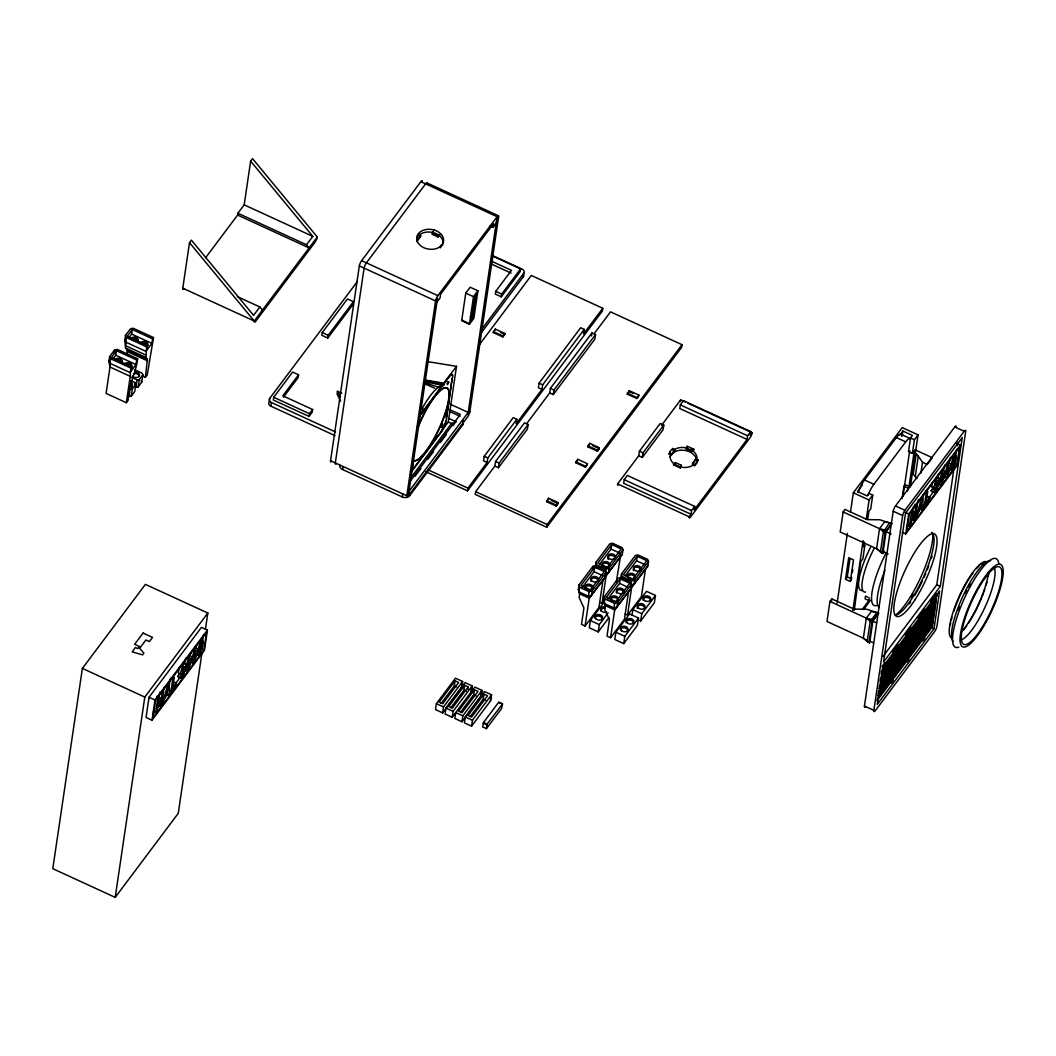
<?xml version="1.0" encoding="UTF-8"?>
<svg xmlns="http://www.w3.org/2000/svg" width="1056" height="1056" viewBox="0 0 1056 1056"><rect width="100%" height="100%" fill="white"/><g stroke="black" fill="none" stroke-linecap="round" stroke-linejoin="round"><path stroke-width="1.5" d="M179.19 674.23C181.54 674.56 181.144 664.686 185.236 663.208C187.374 665.438 182.252 681.965 180.154 677.437L181.579 675.325L179.19 674.23L177.764 676.342L178.649 677.635M181.579 675.325C182.266 677.516 183.955 671.299 183.876 670.454L182.78 672.764A3.564 0.898 -65.3 0 1 181.619 674.124L181.302 674.243A5.927 1.492 -65.3 0 1 180.761 673.464L180.761 672.804M932.567 488.572C934.877 488.915 934.494 479.173 938.52 477.721C940.632 479.926 935.59 496.201 933.517 491.74L934.916 489.654L932.567 488.572L931.168 490.657L932.026 491.938M934.916 489.654C935.59 491.819 937.266 485.694 937.187 484.862L936.104 487.133A3.511 0.884 -65.3 0 1 934.956 488.479L934.652 488.598A5.848 1.465 -65.3 0 1 934.111 487.832L934.111 487.172M449.737 394.852L449.79 392.291M447.335 384.74L448.879 381.744M132.29 388.938L130.099 389.294L129.03 396.568L131.221 396.211L132.29 388.938L135.802 384.226L135.115 382.562L130.746 380.582M134.693 385.466L135.115 382.562M135.802 384.226L134.732 391.499L131.221 396.211M142.824 374.88L139.273 379.579L137.095 379.922L136.026 387.209L138.217 386.866L141.755 382.166L142.824 374.88L142.164 373.217L134.944 369.864M138.217 386.866L139.273 379.579M837.104 603.121L847.374 533.346M850.476 512.252L853.34 492.782L902.233 427.601L918.06 434.861L910.391 486.776M852.865 610.355L863.135 540.58M866.237 519.486L869.101 500.016L872.758 495.132L868.943 493.376L867.042 495.898L857.512 491.515L862.435 484.942M854.291 610.276L860.746 561.66L862.884 558.809L864.89 545.2L863.636 546.876L864.349 542.018M867.676 519.394L868.864 511.302L870.751 508.781L872.758 495.132M902.154 435.93L902.88 431.046L912.41 435.428L910.51 437.95L908.503 451.598L912.384 453.394L914.272 450.872L909.018 486.433L907.315 491.132M126.337 402.719L130.231 376.332L109.982 367.026L108.94 361.152L109.613 356.598L114.655 349.879L117.388 349.43L137.636 358.736C135.973 372.966 128.119 385.559 128.225 400.198L126.337 402.719L106.088 393.413L109.982 367.026L110.458 358.684L109.613 356.598M114.206 352.915L114.655 349.879M113.243 358.618L115.764 355.252L116.437 350.698L136.712 360.004L136.026 364.558L130.984 371.276L131.657 366.722L111.395 357.416L116.437 350.698M145.372 377.335L147.404 359.251L127.156 349.945L125.532 348.084L124.819 339.979L125.492 335.425L130.535 328.706L133.267 328.258L153.529 337.564L147.259 374.814L145.372 377.335L142.481 376.015M125.492 335.425L126.337 337.498L125.862 345.853L146.111 355.159L145.781 357.39L147.404 359.251M127.103 354.631L127.156 349.945M129.136 337.445L131.657 334.079L132.33 329.525L152.579 338.831L151.906 343.385L146.876 350.104L147.55 345.563L127.288 336.244L132.33 329.525M205.418 629.323L207.821 613.034L145.411 584.364L82.381 668.408L52.8 868.692L115.21 897.376L178.253 813.331L201.815 653.756M130.231 376.332L130.706 367.99L131.657 366.722M146.111 355.159L146.586 346.804L147.55 345.563M205.55 257.822L237.613 215.068L237.89 213.246L244.187 204.851L250.642 161.146L252.529 158.624L317.288 236.993A4.066 1.016 -65.3 0 1 314.992 242.246L255.737 321.235A4.066 1.016 -65.3 0 1 254.258 321.024L182.78 288.182L189.499 242.656L191.387 240.134L253.559 315.361L259.855 306.966L237.481 296.683M115.21 897.376L144.791 697.079L207.821 613.034M149.028 697.277L146.045 717.486L151.998 720.218L204.442 650.298L207.425 630.102L201.472 627.356L149.028 697.277L154.981 700.022L207.425 630.102M151.998 720.218L155.06 699.679M153.344 711.335L155.72 712.43L157.661 699.31L159.166 697.316L156.776 696.221M158.215 702.544L157.793 705.408L160.169 706.504L161.674 704.497L163.614 691.376L162.109 693.383L161.344 698.544L158.4 702.478L159.166 697.316M159.35 694.874L158.968 697.448L161.344 698.544M160.169 706.504L161.027 700.762L158.07 704.695L157.225 710.437L155.72 712.43M168.643 689.634L170.082 679.879M176.352 683.166L172.603 688.156L174.2 677.345L172.709 679.351L170.782 692.366L176.022 685.37L176.352 683.166L173.963 682.07M202.237 644.081L203.663 634.432M203.914 649.994L206.527 632.32L155.668 700.115L153.054 717.79L203.914 649.994L201.524 648.899M357.364 281.53L269.729 398.35L269.201 401.993A4.066 2.983 8.4 0 0 270.877 406.164L335.082 435.653M270.877 406.164L271.418 402.521A4.066 2.983 8.4 0 1 269.729 398.35M273.715 397.267L273.306 400L309.052 416.42L312.193 412.21L312.602 409.49L282.823 395.802L298.571 374.788L292.618 372.055L273.715 397.267L309.448 413.688L309.052 416.42M298.571 374.788L298.175 377.52L283.404 397.214M322.252 332.561L321.842 335.293L327.796 338.026L353.008 304.418L353.417 301.686L347.464 298.954L322.252 332.561L328.205 335.293L327.796 338.026M341.761 393.241L337.471 391.274L337.075 394.007L340.586 401.174M330.977 461.921A4.066 1.016 -65.3 0 1 330.554 460.733L359.33 265.914A4.066 1.016 -65.3 0 1 361.627 260.66L420.869 181.672A4.066 1.016 -65.3 0 1 422.374 181.025M463.069 422.69A5.412 3.973 8.4 0 1 462.528 425.198L409.583 495.779A5.412 3.973 8.4 0 1 402.296 496.954L342.725 469.577L343.174 466.554M417.08 241.784L417.569 238.537M420.869 235.316L417.793 240.134L420.724 236.227L418.928 233.851M432.326 234.353L433.039 231.581L432.326 234.353L437.87 236.914L439.811 234.683L437.87 236.914M402.296 496.954L402.745 493.918M442.886 245.137L441.58 244.834L440.339 247.87M409.583 495.779L410.032 492.743M428.155 361.706L456.509 366.326L443.903 383.13L443.612 385.084L424.895 380.701M446.266 418.334L446.741 415.166M447.203 411.985L450.014 392.977M450.476 389.809L452.113 378.708M411.418 471.834L441.038 432.34A9.478 2.376 -65.3 0 0 446.384 420.077L452.351 377.124M465.749 293.093L461.683 320.681L469.418 324.245L473.84 318.358L477.906 290.77L470.171 287.219L465.749 293.093L473.497 296.657L469.418 324.245M411.048 471.662L448.272 422.044L456.509 366.326M472.916 317.764L476.309 294.73L474.421 297.251L471.016 320.285L472.916 317.764L470.29 316.562M462.528 425.198L463.201 420.644M490.037 225.892L493.02 227.278L493.561 223.634L440.616 294.215L440.075 297.858L436.92 302.056M330.554 460.733L406.798 495.766A4.066 1.016 -65.3 0 0 408.289 495.977L467.544 416.988A4.066 1.016 -65.3 0 0 469.828 411.734L498.604 216.902A4.066 1.016 -65.3 0 0 497.112 216.691L420.869 181.672M492.109 261.466L511.474 270.349L495.713 291.364L495.317 294.096L501.27 296.828L520.172 271.616L520.582 268.884L492.294 255.895M425.806 471.689L467.491 490.842L467.9 488.123L487.12 462.488L487.793 457.934L516.793 419.285L513.216 417.635L484.216 456.298L483.556 460.838L487.12 462.488M436.366 703.652L435.494 709.579L442.636 712.866L461.736 687.403L462.607 681.476L455.466 678.203L436.366 703.652L443.52 706.939L442.636 712.866M493.284 332.548L495.304 329.116L504.834 333.498L504.702 334.409L502.814 336.93L493.284 332.548L495.304 329.116M501.27 296.828L501.666 294.096L520.582 268.884M494.868 466.039L498.445 467.689L527.432 429.026L528.106 424.486L524.528 422.836L495.541 461.498L494.868 466.039L475.636 491.674L475.24 494.406L546.718 527.248L681.608 347.424L682.004 344.692L610.526 311.85L594.185 333.63M471.319 691.799L472.19 685.885L465.049 682.598L445.949 708.061L445.078 713.975L452.219 717.262L474.817 687.086L481.958 690.373L481.087 696.287L461.987 721.75L454.846 718.463L455.717 712.549L462.858 715.836L461.987 721.75M502.814 336.93L504.834 333.498M454.212 686.77L455.083 680.843L458.66 682.493L442.702 703.745L439.138 702.108L455.083 680.843M452.219 717.262L453.09 711.348L472.19 685.885M461.366 687.905L462.238 681.991M480.876 333.34L523.208 276.91L523.75 273.266A4.066 2.983 8.4 0 0 522.073 269.095L492.202 255.38M463.782 691.165L464.666 685.252L468.23 686.888L467.861 689.396M498.445 467.689L499.118 463.135L528.106 424.486M465.3 716.945L464.416 722.872L471.57 726.158L490.67 700.696L491.542 694.769L484.4 691.495L465.3 716.945L472.441 720.232L471.57 726.158M470.936 692.3L471.821 686.387M473.55 695.653L474.434 689.74L477.998 691.376L462.053 712.642L458.489 710.992L474.434 689.74M516.793 419.285L516.12 423.839L541.966 389.374L542.639 384.833L584.232 329.366L580.668 327.73L539.062 383.183L538.388 387.737L541.966 389.374M480.704 696.788L481.589 690.875M470.144 716.654L483.265 699.151L484.004 694.135L487.582 695.785L471.636 717.037L468.059 715.4L484.004 694.135M486.46 728.627L482.645 726.95L483.556 722.436L498.683 702.266L502.511 703.943L501.587 708.47L486.46 728.627L487.133 724.086L502.511 703.943M490.288 701.197L491.159 695.284M549.701 392.938L550.374 388.384L591.98 332.93L595.558 334.567L594.884 339.121L553.278 394.574L549.701 392.938L526.733 423.562M553.278 394.574L553.951 390.034L595.558 334.567M546.625 501.692L548.645 498.26L558.175 502.63L558.043 503.54L556.156 506.062L546.625 501.692L548.645 498.26M546.718 527.248L547.114 524.515L682.004 344.692M556.156 506.062L558.175 502.63M584.232 329.366L583.559 333.92L602.791 308.286L531.313 275.444L479.134 345.022M591.532 335.953L591.98 332.93M575.824 462.766L577.843 459.334L587.374 463.716L587.242 464.627L585.354 467.148L575.824 462.766L577.843 459.334M602.791 308.286L602.382 311.018L467.491 490.842M587.796 446.794L589.816 443.362L599.346 447.744L599.214 448.655L597.326 451.176L587.796 446.794L589.816 443.362M585.354 467.148L587.374 463.716M597.326 451.176L599.346 447.744M578.411 589.354L579.084 584.813L592.944 566.32L595.676 565.884L605.207 570.253L606.052 572.339L605.378 576.893L589.195 598.198L585.09 625.997L581.513 624.347L583.928 607.966L579.124 597.458L579.665 593.815L578.411 589.354L579.665 593.815L589.195 598.198L605.378 576.893L604.547 574.807M579.084 584.813L578.939 591.862L588.469 596.244L591.518 595.373L592.192 590.832L606.052 572.339M592.192 590.832L589.142 591.69L588.469 596.244L589.195 598.198M592.495 569.356L592.944 566.32M582.041 587.717L594.066 571.692L594.739 567.138L604.27 571.52L590.396 590L580.866 585.631L594.739 567.138M595.373 566.755L596.033 562.201L609.906 543.721L612.638 543.272L622.169 547.655L623.014 549.74L622.34 554.294L606.144 575.599L602.039 603.385L599.663 602.29M596.112 567.732L596.033 562.201M604.085 602.224L590.37 620.506L589.301 627.792L598.224 631.897L608.995 617.536M627.304 394.126L629.323 390.694L638.854 395.076L638.722 395.987L636.834 398.508L627.304 394.126L629.323 390.694M603.055 579.718L598.95 607.504L585.09 625.997M605.642 572.114L606.091 569.078L609.14 568.22L623.014 549.74M598.224 631.897L599.306 624.611L608.124 612.863M599.927 563.878L611.015 549.094L611.688 544.54L621.218 548.909L607.358 567.402L597.828 563.02L611.688 544.54M603.9 601.075L604.573 596.521L618.446 578.028L621.179 577.592L630.709 581.975L631.554 584.047L630.881 588.601L614.684 609.919L610.579 637.705L607.002 636.068L609.431 619.687L604.613 609.18L605.154 605.537L603.9 601.075L605.154 605.537L614.684 609.919L630.881 588.601M609.14 568.22L608.467 572.774L605.418 573.632M604.573 596.521L604.428 603.57L613.958 607.952L617.008 607.094L617.681 602.54L631.554 584.047M747.094 439.441L679.774 408.527L680.315 404.884L683.47 400.673L750.776 431.6L747.622 435.811L747.094 439.441L694.135 510.035L694.676 506.392L627.37 475.464L624.215 479.675L623.687 483.305L690.994 514.232L689.093 516.754L617.615 483.912L638.735 455.77L639.408 451.216L660.211 423.482L663.788 425.119L663.115 429.673L642.312 457.406L638.735 455.77M636.834 398.508L638.854 395.076M616.361 581.816L620.756 554.664M617.681 602.54L614.632 603.398L613.958 607.952L614.684 609.919M607.543 599.425L619.555 583.4L620.228 578.86L629.759 583.229L615.899 601.722L606.368 597.34L620.228 578.86M620.862 578.464L621.535 573.91L635.395 555.43L638.128 554.994L647.658 559.363L648.503 561.449L647.83 566.003L631.633 587.308L627.541 615.107L625.152 614.011M621.614 579.454L621.535 573.91M615.859 632.214L614.79 639.5L623.726 643.606L637.428 625.324L638.51 618.05L629.574 613.945L615.859 632.214L624.796 636.319L623.726 643.606M642.312 457.406L642.985 452.852L663.788 425.119M628.544 591.426L624.452 619.225L610.579 637.705M647.83 566.003L631.633 587.308L630.92 585.354L631.594 580.8L634.643 579.942L648.503 561.449M625.416 575.586L636.517 560.802L637.19 556.248L646.721 560.63L632.848 579.11L623.317 574.741L637.19 556.248M634.643 579.942L633.97 584.483L630.92 585.354M631.963 615.437L632.821 609.616L646.523 591.334L655.459 595.439L654.39 602.725L640.675 621.007L637.705 619.634M645.506 568.828L641.401 596.614L627.541 615.107M640.675 621.007L641.758 613.721L655.459 595.439M669.161 454.054L670.639 450.556L672.883 448.364L674.81 449.83L671.748 454.661L669.161 454.054L670.507 451.453M671.748 454.661L674.81 449.83M673.517 464.798L675.444 462.581L681.001 465.128L680.275 467.914L673.517 464.798L675.444 462.581M680.275 467.914L681.001 465.128M686.268 448.879L686.994 446.094L693.752 449.209L693.62 450.12L691.825 451.427L686.268 448.879L686.862 447.005M691.825 451.427L693.752 449.209M692.459 464.178L695.521 459.347L698.108 459.967L696.63 463.465L694.399 465.643L692.459 464.178L695.521 459.347M694.399 465.643L698.108 459.967M690.994 514.232L691.522 510.589L694.676 506.392M750.776 431.6L750.235 435.244L752.136 432.722L688.103 403.3M829.937 601.445L826.98 621.469L863.346 638.18L869.629 643.012L863.346 638.18L866.316 618.156L871.358 611.437L878.856 613.18L866.593 609.246L854.053 609.127L831.824 598.924L829.937 601.445L866.316 618.156L873.061 619.806L878.104 613.074M881.06 552.71L880.387 552.156L883.344 532.118L889.535 522.773L892.069 523.697L879.806 519.763L867.266 519.644L845.038 509.441L843.15 511.962L840.193 531.986L876.572 548.698L882.856 553.529L884.532 551.285M831.376 601.999L831.824 598.924M845.539 579.308L848.72 557.713L853.499 559.918L850.304 581.513L845.539 579.308L847.295 576.959L850.04 558.452M851.189 580.338L851.651 577.249M852.337 572.616L852.786 569.54M862.132 609.589L868.89 600.574L869.286 597.841M890.274 522.878L884.572 521.954L879.529 528.673L876.572 548.698L882.856 553.529M868.956 642.457L871.913 622.433L873.061 619.806M882.169 552.974L885.126 532.937L891.317 523.591M869.906 641.19L872.863 621.166L877.906 614.447M883.12 551.707L886.076 531.683L891.119 524.964M865.445 706.807A4.066 1.016 -65.3 0 1 864.442 706.028L893.204 511.21A4.066 1.016 -65.3 0 1 895.501 505.956L954.756 426.967A4.066 1.016 -65.3 0 1 956.234 427.178M902.114 498.432L903.91 486.341L905.164 484.664L909.018 486.433M903.012 496.122L909.718 450.701M873.88 710.371L902.656 515.552A4.066 1.016 -65.3 0 1 904.952 510.299L964.194 431.31A4.066 1.016 -65.3 0 1 965.686 431.521L936.91 626.34A4.066 1.016 -65.3 0 1 934.626 631.594L875.371 710.582A4.066 1.016 -65.3 0 1 873.88 710.371L864.442 706.028M912.384 453.394L914.404 439.732L918.06 434.861M882.882 666.574L877.298 704.352L934.032 628.716L939.616 590.938L882.737 667.036M913.308 473.774L916.265 453.737L915.486 453.38L912.529 473.405L917.017 478.579M902.26 532.29L905.771 533.9L908.701 513.995L960.392 445.091L956.881 443.48M915.328 476.111L918.284 456.086L916.265 453.737M907.091 525.149L909.44 526.231L911.354 513.308L912.833 511.328L912.08 516.424L914.984 512.543L915.737 507.461L917.215 505.481L914.866 504.398M913.202 507.646L912.635 511.474L914.984 512.543M911.473 519.314L913.823 520.384L914.668 514.734L911.75 518.615L910.919 524.264L909.44 526.231M920.898 473.035L922.495 462.251L918.284 456.086M917.215 505.481L915.314 518.404L913.823 520.384M922.403 502.168L923.591 494.155M921.928 505.375L924.277 506.444L926.178 493.627L927.656 491.66L925.307 490.578M927.656 491.66L926.086 502.3L929.768 497.389L927.419 496.307L925.571 498.762M929.768 497.389L929.452 499.567L924.277 506.444M883.001 656.502L936.791 584.786L954.241 466.673M956.683 449.368L954.584 463.624L956.934 464.693L906.814 531.511L909.388 514.087L959.508 447.282L956.934 464.693M957.343 445.645L957.818 442.411M876.968 700.682L931.735 627.66L936.619 594.607M960.392 445.091L957.462 464.996L905.771 533.9M940.289 586.384L962.267 437.54L905.533 513.163L883.555 662.02L940.289 586.384L936.791 584.786M184.338 663.432L185.051 660.396M190.12 655.71L190.832 652.674M195.914 648.001L196.627 644.965M937.636 477.946L938.758 473.695M943.338 470.329L944.909 464.97M949.04 462.726L950.624 457.367M441.052 426.373C441.421 430.874 444.391 419.892 441.263 426.373M448.232 404.976L444.721 416.671M165.119 697.514L162.479 703.441L167.31 686.453L168.907 684.328L169.95 693.475L168.313 695.653L165.924 694.558M918.707 511.526L916.093 517.374L920.858 500.623L922.429 498.538L923.459 507.553L921.848 509.705L919.499 508.622L921.188 502.616L921.479 506.075L919.486 508.741M163.165 691.535L164.485 686.902M915.908 508.675L918.509 499.554M932.62 482.156L931.762 486.75A5.848 1.465 -65.3 0 0 932.303 487.516L932.606 487.397A3.511 0.884 -65.3 0 0 932.963 487.106M179.639 666.653L178.372 672.368A5.927 1.492 -65.3 0 0 178.926 673.147M947.509 473.854L948.79 465.155L947.285 468.719L947.1 474.553L947.509 473.854L945.16 472.771M447.216 383.42L448.14 381.638M448.285 383.064C449.262 379.302 445.936 386.219 448.14 383.381M440.906 426.202L441.329 425.238M441.276 425.753L441.012 426.98L441.659 426.452M185.473 659.116L185.935 657.994M417.45 426.69L419.153 422.664M441.923 426.347L442.543 424.024M440.471 246.959L441.58 244.834M418.717 423.654L419.588 420.895L418.625 421.674M412.408 466.448L413.279 463.676L412.302 464.468M441.421 425.423L442.266 423.984M441.593 425.132L442.24 424.618L441.421 427.165M136.712 360.004L137.636 358.736M152.579 338.831L153.529 337.564M237.613 215.068L309.091 247.909L306.504 244.781L312.8 236.372L250.642 161.146M317.288 236.993L254.258 321.024L189.499 242.656M328.205 335.293L353.417 301.686M309.448 413.688L312.602 409.49M359.33 265.914L435.574 300.934L437.461 298.412L408.698 493.244L406.798 495.766L435.574 300.934A4.066 1.016 -65.3 0 1 437.87 295.68L497.112 216.691M498.604 216.902L496.716 219.424L467.94 414.256L469.828 411.734M493.02 227.278L496.175 223.067M152.632 714.094L154.585 711.48M156.539 708.88L159.469 704.959M164.366 698.438L168.102 693.541L168.313 695.653M175.124 684.103L180.008 677.582M182.952 673.675L185.882 669.755M194.687 658.02L197.617 654.113M473.497 296.657L477.906 290.77M481.417 329.71L523.75 273.266M419.417 415.774L424.261 409.306L421.106 408.791M420.248 414.81L448.879 376.636A9.478 2.376 -65.3 0 1 452.443 375.672M419.615 416.288L449.236 376.794A9.478 2.376 -65.3 0 1 452.707 377.296M410.546 478.117L451.493 423.522L455.968 421.687L448.813 418.4M410.296 481.114L460.297 414.44L449.869 409.662M415.008 476.269L420.869 468.481M427.693 459.373L433.541 451.585M440.365 442.477L446.213 434.676M453.037 425.581L455.968 421.687M408.962 491.423L468.217 412.434L450.265 404.184M441.21 703.362L454.344 685.859L456.72 686.941M443.52 706.939L462.607 681.476M464.666 685.252L448.708 706.504L452.285 708.154L468.23 686.888M661.452 425.476L680.658 399.881L685.12 401.94M450.793 707.758L463.927 690.254L466.303 691.35M460.561 712.246L473.695 694.742L476.071 695.838M462.858 715.836L481.958 690.373M472.441 720.232L491.542 694.769M606.144 575.599L622.34 554.294M602.039 603.385L604.811 599.689M624.796 636.319L638.51 618.05M858.092 492.413A14.216 3.577 -65.3 0 1 864.534 479.992L896.359 437.554A14.216 3.577 -65.3 0 1 901.705 436.115M899.91 434.993L902.88 431.046M867.86 495.594A14.216 3.577 -65.3 0 1 873.88 484.295L905.718 441.857A14.216 3.577 -65.3 0 1 910.734 438.992M906.431 527.815L908.398 525.188M910.364 522.575L913.308 518.641M917.242 513.401L923.142 505.547M929.029 497.68L932.963 492.439M935.906 488.506L938.863 484.585M942.797 479.345L944.75 476.718M948.684 471.478L950.651 468.864M863.676 609.365L870.474 600.296M882.024 666.508L884.968 662.6M892.782 652.186L898.643 644.371M905.48 635.25L911.341 627.436M918.179 618.314L925.016 609.206M930.877 601.392L936.738 593.578M882.473 668.857L937.187 595.914M881.219 671.972L935.933 599.042M880.955 673.794L935.669 600.851M881.668 674.309L936.382 601.379M881.39 676.13L936.104 603.2M880.15 679.259L934.864 606.316M879.886 681.08L935.563 606.844M880.585 681.595L935.299 608.652M880.321 683.417L935.035 610.474M879.067 686.545L934.758 612.295M878.803 688.367L934.494 614.117M879.516 688.882L934.23 615.938L931.841 614.843M878.262 692.01L933.953 617.76M877.998 693.818L932.712 620.888M877.734 695.64L933.412 621.403M878.434 696.168L933.148 623.225M877.193 699.283L932.884 625.046M891.251 683.1L893.231 680.46M907.051 662.033L909.031 659.406M922.852 640.966L924.832 638.339M877.061 612.361L870.131 621.601L867.174 641.639L867.847 642.193M425 380.054L443.903 383.13M843.15 511.962L879.529 528.673L886.274 530.31M424.604 381.546L443.612 385.625M417.925 239.224L416.618 238.92A13.543 9.94 8.4 0 1 432.762 232.492L433.884 232.808A13.543 9.94 8.4 0 1 438.029 234.709L438.926 235.33A13.543 9.94 8.4 0 1 443.216 243.434M669.306 453.143L671.88 453.75M426.65 380.833L443.612 385.084L428.472 380.899M687.245 448.114L686.572 447.929A13.543 9.94 8.4 0 0 672.936 450.608M426.901 380.846L442.226 384.991L427.033 380.582M679.43 466.686L680.566 466.99A13.543 9.94 8.4 0 0 694.201 464.31M427.244 380.596L442.794 384.965M424.156 382.51L439.256 387.499M432.458 233.442L438.002 236.003M686.413 447.968L691.957 450.516M680.407 467.003L673.649 463.888M424.142 383.513L434.676 388.186M426.98 182.926L498.458 215.767M954.756 426.967L964.194 431.31M910.51 437.95L914.404 439.732M900.623 434.122L909.982 438.412M896.359 437.554L905.718 441.857M914.852 449.698L932.303 457.723L927.26 464.442L922.495 462.251M491.713 264.185L511.064 273.082M933.61 488.202L935.959 489.284M931.168 490.657L933.517 491.74M495.713 291.364L501.666 294.096M903.91 486.341L907.764 488.123M864.534 479.992L873.88 484.295M913.387 506.378L915.737 507.461M680.315 404.884L747.622 435.811M244.187 204.851L312.8 236.372M361.627 260.66L437.87 295.68M895.501 505.956L904.952 510.299M905.203 512.384L908.701 513.995M853.34 492.782L869.101 500.016M893.204 511.21L902.656 515.552M500.623 332.534L504.702 334.409M629.191 391.604L633.283 393.479M237.89 213.246L306.504 244.781M493.416 331.637L502.946 336.019M627.436 393.215L636.966 397.597M461.762 320.14L469.498 323.69M885.654 531.485L891.092 533.993M885.126 532.937L879.529 528.673M539.062 383.183L542.639 384.833M550.374 388.384L553.951 390.034M882.697 551.509L888.136 554.017M639.408 451.216L642.985 452.852M592.416 445.526L599.214 448.655M933.451 603.926L935.84 605.022M587.928 445.883L597.458 450.265M847.295 576.959L851.479 578.873M624.215 479.675L691.522 510.589M575.956 461.855L585.486 466.237M868.019 597.26L865.484 596.086L865.075 598.818L868.89 600.574M931.735 627.66L934.032 628.716M449.605 411.484L460.02 416.262M448.272 422.044L451.493 423.522M872.441 620.968L876.52 622.842M871.913 622.433L866.316 618.156M484.216 456.298L487.793 457.934M495.541 461.498L499.118 463.135M869.484 641.005L873.563 642.88M551.232 500.412L558.043 503.54M546.757 500.782L556.288 505.151M611.015 549.094L619.186 552.842M636.517 560.802L644.688 564.551M427.693 469.643L467.9 488.123M475.636 491.674L547.114 524.515M131.657 334.079L151.906 343.385M271.418 402.521L335.623 432.01M126.337 337.498L146.586 346.804M145.913 351.371L125.664 342.065L124.819 339.979M125.532 348.084L145.781 357.39M596.561 564.709L606.091 569.078M622.063 576.418L631.594 580.8M127.538 351.648L147.787 360.954M594.066 571.692L602.237 575.441M619.555 583.4L627.726 587.162M115.764 355.252L136.026 364.558M110.458 358.684L130.706 367.99M130.033 372.544L109.784 363.238L108.94 361.152M632.821 609.616L641.758 613.721M579.612 587.308L589.142 591.69M605.101 599.016L614.632 603.398M590.37 620.506L599.306 624.611M498.683 702.266L502.26 703.916M483.265 699.151L485.654 700.234M483.556 722.436L487.133 724.086M483.173 723.32L486.75 724.957M445.949 708.061L453.09 711.348M180.246 673.847L182.622 674.942M177.764 676.342L180.154 677.437M170.32 678.256L172.709 679.351M159.733 692.287L162.109 693.383M82.381 668.408L144.791 697.079M131.3 377.243L137.095 379.922M691.522 448.866L693.62 450.12M692.208 450.384L692.736 450.754A13.543 9.94 8.4 0 1 696.92 459.73M692.591 463.267L694.531 464.732M672.738 449.275L674.678 450.74M259.855 306.966L262.456 310.094M140.686 342.751A3.788 2.785 8.4 0 1 147.22 343.015L147.708 343.939A3.788 2.785 8.4 0 1 147.365 345.814M147.22 343.015L147.708 343.939M337.471 391.274L340.296 397.016M183.15 662.257L183.388 663.564M141.095 380.503L141.755 382.166M194.766 646.734L194.964 648.12M921.637 507.619L921.848 509.705M417.78 428.155A39.956 10.032 -65.3 0 1 445.54 387.776A39.956 10.032 -65.3 0 1 440.51 426.136A39.956 10.032 -65.3 0 1 413.53 460.561M441.421 389.334A39.956 10.032 -65.3 0 1 442.306 420.829A39.956 10.032 -65.3 0 1 413.173 460.403M418.268 425.872A39.956 10.032 -65.3 0 1 420.565 420.565M421.054 419.509A39.956 10.032 -65.3 0 1 425.7 410.282M427.337 407.392A39.956 10.032 -65.3 0 1 440.048 390.43M422.136 408.646A39.956 10.032 -65.3 0 1 442.345 385.994M445.87 420.803A9.478 2.376 -65.3 0 1 440.682 432.168M336.336 463.69A4.066 1.016 -65.3 0 1 335.32 462.924L364.096 268.092A4.066 1.016 -65.3 0 1 366.392 262.852L425.634 183.85A4.066 1.016 -65.3 0 1 427.139 183.216M342.725 469.577A5.24 3.841 8.4 0 1 339.887 465.181M427.165 183.44A4.066 1.016 -65.3 0 1 427.165 183.731M523.314 274.256A4.066 2.983 8.4 0 1 523.208 276.91M696.709 460.574A13.543 9.94 8.4 0 1 696.392 461.393M674.401 464.165A13.543 9.94 8.4 0 1 670.745 453.526M670.032 457.076A13.543 9.94 8.4 0 1 686.176 450.661L687.298 450.965A13.543 9.94 8.4 0 1 691.442 452.866L692.34 453.486A13.543 9.94 8.4 0 1 696.538 459.848M618.222 485.021A4.066 1.016 -65.3 0 1 617.615 483.912M680.658 399.881A4.066 1.016 -65.3 0 1 680.196 401.584M689.093 516.754A4.066 1.016 -65.3 0 0 690.584 516.965L749.839 437.976A4.066 1.016 -65.3 0 0 752.136 432.722M912.925 594.238A52.153 13.094 -65.3 0 1 911.486 596.666M931.537 532.567A45.368 11.405 -65.3 0 1 924.211 575.401A45.368 11.405 -65.3 0 1 895.448 615.199M932.039 556.169A48.088 12.078 -65.3 0 1 931.313 558.545M928.778 565.937A48.088 12.078 -65.3 0 1 927.313 569.738M925.742 573.58A48.088 12.078 -65.3 0 1 924.066 577.408M922.297 581.222A48.088 12.078 -65.3 0 1 918.562 588.628M917.928 589.829A48.088 12.078 -65.3 0 1 916.621 592.178M915.961 593.327A48.088 12.078 -65.3 0 1 914.641 595.584M910.655 601.88A48.088 12.078 -65.3 0 1 909.335 603.808M949.674 468.494A4.052 1.016 -65.3 0 1 948.908 468.93M912.714 594.449A52.153 13.094 -65.3 0 1 911.288 596.878M606.593 612.058A3.788 2.785 8.4 0 1 600.877 609.774A3.788 2.785 8.4 0 1 605.431 606.883M594.884 617.958A3.788 2.785 8.4 0 1 599.874 616.295A3.788 2.785 8.4 0 1 601.894 620.36M600.587 610.949A3.788 2.785 8.4 0 1 605.207 608.428M598.132 580.787A3.788 2.785 8.4 0 1 597.564 581.354M596.798 581.764A3.788 2.785 8.4 0 1 591.188 579.836A3.788 2.785 8.4 0 1 594.66 576.457A3.788 2.785 8.4 0 1 598.475 580.127M591.756 589.076A3.788 2.785 8.4 0 1 585.499 587.809A3.788 2.785 8.4 0 1 589.182 584.206A3.788 2.785 8.4 0 1 592.337 588.522M584.998 588.39A3.788 2.785 8.4 0 1 588.628 585.737A3.788 2.785 8.4 0 1 592.535 588.694M590.964 581.394A3.788 2.785 8.4 0 1 593.459 578.054A3.788 2.785 8.4 0 1 598.171 580.232M601.946 565.778A3.788 2.785 8.4 0 1 606.078 563.178A3.788 2.785 8.4 0 1 609.404 566.808M608.322 559.469A3.788 2.785 8.4 0 1 610.408 555.456A3.788 2.785 8.4 0 1 615.292 558.36M620.374 629.68A3.788 2.785 8.4 0 1 625.376 628.016A3.788 2.785 8.4 0 1 627.396 632.082M626.089 622.657A3.788 2.785 8.4 0 1 630.208 620.057A3.788 2.785 8.4 0 1 633.534 623.687M623.621 592.508A3.788 2.785 8.4 0 1 623.053 593.063M622.301 593.472A3.788 2.785 8.4 0 1 616.678 591.558A3.788 2.785 8.4 0 1 620.149 588.166A3.788 2.785 8.4 0 1 623.964 591.848M613.655 601.379A3.788 2.785 8.4 0 1 610.896 597.604A3.788 2.785 8.4 0 1 615.952 596.231A3.788 2.785 8.4 0 1 617.826 600.23M617.258 600.798A3.788 2.785 8.4 0 1 615.595 601.458M610.487 600.098A3.788 2.785 8.4 0 1 614.117 597.445A3.788 2.785 8.4 0 1 618.037 600.402M616.453 593.102A3.788 2.785 8.4 0 1 618.948 589.776A3.788 2.785 8.4 0 1 623.674 591.941M184.021 288.697A4.066 1.016 -65.3 0 1 182.78 288.182M124.806 363.924A3.788 2.785 8.4 0 1 130.456 363.409A3.788 2.785 8.4 0 1 130.667 367.699M115.843 360.386A3.788 2.785 8.4 0 1 119.843 360.149A3.788 2.785 8.4 0 1 122.153 362.776M115.276 359.542A3.788 2.785 8.4 0 1 120.371 358.723A3.788 2.785 8.4 0 1 121.942 362.604M125.387 364.756A3.788 2.785 8.4 0 1 129.373 364.531A3.788 2.785 8.4 0 1 131.683 367.158M131.155 338.369A3.788 2.785 8.4 0 1 136.264 337.55A3.788 2.785 8.4 0 1 137.834 341.431M131.287 339.53A3.788 2.785 8.4 0 1 135.419 338.87A3.788 2.785 8.4 0 1 138.032 341.603M141.266 343.583A3.788 2.785 8.4 0 1 145.266 343.345A3.788 2.785 8.4 0 1 147.563 345.972M134.93 371.963A3.788 2.785 8.3 0 1 139.273 374.101A3.788 2.785 8.3 0 1 137.306 377.388A3.788 2.785 8.3 0 1 132.488 376.002M133.478 373.784A3.788 2.785 8.3 0 1 139.247 376.464M130.403 381.77A3.788 2.785 8.3 0 1 132.396 384.754A3.788 2.785 8.3 0 1 129.466 386.918M130.178 383.315A3.788 2.785 8.3 0 1 131.776 387.196M988.39 572.418A40.63 10.204 -65.3 0 1 961.95 631.198M950.294 625.126A40.63 10.204 -65.3 0 1 950.717 622.657M951.284 620.004A40.63 10.204 -65.3 0 1 951.984 617.206M953.766 611.226A40.63 10.204 -65.3 0 1 956.023 604.903M956.446 603.834A40.63 10.204 -65.3 0 1 973.236 572.603M976.457 568.643A40.63 10.204 -65.3 0 1 979.453 565.633M980.852 564.511A40.63 10.204 -65.3 0 1 983.347 563.086M994.145 567.442A40.63 10.204 -65.3 0 1 992.97 585.644L992.138 588.575A40.63 10.204 -65.3 0 1 960.511 640.055M958.769 647.13A48.761 12.25 -65.3 0 1 965.778 595.346A48.761 12.25 -65.3 0 1 998.725 563.297M957.937 610.012A41.989 10.547 -65.3 0 1 959.165 606.712M964.986 593.38A41.989 10.547 -65.3 0 1 966.61 590.146M968.299 586.991A41.989 10.547 -65.3 0 1 970.002 583.955M951.548 638.009A41.989 10.547 -65.3 0 1 960.617 593.38A41.989 10.547 -65.3 0 1 987.598 562.386M988.746 573.87A41.989 10.547 -65.3 0 1 988.297 576.431M986.99 582.054A41.989 10.547 -65.3 0 1 986.132 585.09M984.786 589.301A41.989 10.547 -65.3 0 1 984.034 591.466M983.638 592.561A41.989 10.547 -65.3 0 1 981.948 596.983M981.486 598.105A41.989 10.547 -65.3 0 1 968.484 623.185M966.755 625.759A41.989 10.547 -65.3 0 1 963.349 630.3M953.119 641.428A44.695 11.233 -65.3 0 1 962.966 596.02A44.695 11.233 -65.3 0 1 990.726 560.723M637.402 608.52A3.788 2.785 8.4 0 1 637.243 607.794M637.336 607.068A3.788 2.785 8.4 0 1 641.362 605.18A3.788 2.785 8.4 0 1 644.78 608.098M643.038 600.059A3.788 2.785 8.4 0 1 647.17 597.445A3.788 2.785 8.4 0 1 650.496 601.075M628.874 577.975A3.788 2.785 8.4 0 1 630.023 573.408A3.788 2.785 8.4 0 1 635.21 576.497A3.788 2.785 8.4 0 1 629.68 578.45M627.541 576.774A3.788 2.785 8.4 0 1 632.056 574.979A3.788 2.785 8.4 0 1 634.894 578.516M633.415 570.491A3.788 2.785 8.4 0 1 636.385 567.112A3.788 2.785 8.4 0 1 640.794 570.068M879.054 607.556A44.695 11.233 -65.3 0 1 884.928 570.346M865.616 592.06A36.564 9.187 -65.3 0 1 874.051 548.605M862.25 590.515A36.564 9.187 -65.3 0 1 870.698 547.048M876.388 605.603A44.695 11.233 -65.3 0 1 885.76 553.648M932.725 533.333A49.302 12.382 -65.3 0 1 921.215 576.286A49.302 12.382 -65.3 0 1 896.016 614.777M196.112 654.192A4.118 1.03 -65.3 0 1 195.769 654.284M187.612 666.706L187.81 668.012L189.328 664.396L189.869 658.165L187.612 666.706M193.393 658.984L193.591 660.29L195.122 656.687L195.65 650.456L193.393 658.984M199.188 651.275L199.386 652.582L200.904 648.965L201.445 642.734L199.188 651.275M940.87 481.166L941.054 482.447L942.559 478.896L943.087 472.758L940.87 481.166M952.274 465.947L952.459 467.24L953.977 463.69L954.505 457.552L952.274 465.947M186.212 667.973L186.582 670.811A4.118 1.03 -65.3 0 0 187.849 669.781C195.743 655.842 189.011 648.146 186.212 667.973M191.994 660.264L192.364 663.089A4.118 1.03 -65.3 0 0 193.644 662.072C201.538 648.12 194.806 640.438 191.994 660.264M197.776 652.542L198.158 655.38A4.118 1.03 -65.3 0 0 199.426 654.35C207.319 640.411 200.587 632.716 197.776 652.542M939.484 482.42L939.853 485.206A4.052 1.016 -65.3 0 0 941.107 484.202C948.882 470.448 942.256 462.871 939.484 482.42M945.186 474.817L945.556 477.602A4.052 1.016 -65.3 0 0 946.81 476.599C954.584 462.845 947.958 455.268 945.186 474.817M950.888 467.214L951.258 469.999A4.052 1.016 -65.3 0 0 952.512 468.996C960.287 455.242 953.66 447.665 950.888 467.214M184.285 666.64C182.53 676.764 180.55 667.128 184.285 666.64M937.583 481.1C935.867 491.08 933.9 481.576 937.583 481.1M167.64 688.472L165.911 694.69L167.944 691.984L167.64 688.472M143.088 633.046L134.653 644.292L139.418 646.483L137.821 648.608L135.432 647.513L132.185 651.842L142.613 654.878L143.893 653.162L139.643 648.318L145.886 639.989L149.371 641.586L152.526 637.388L143.088 633.046M434.293 230.076L433.158 229.759A13.543 9.94 8.4 0 0 418.242 233.825A13.543 9.94 8.4 0 0 420.988 245.995L421.872 246.616A13.543 9.94 8.4 0 0 426.017 248.53L427.152 248.833A13.543 9.94 8.4 0 0 442.068 244.768A13.543 9.94 8.4 0 0 439.322 232.597L438.425 231.977A13.543 9.94 8.4 0 0 434.293 230.076M914.681 600.257A45.368 11.405 -65.3 0 0 934.52 533.94A45.368 11.405 -65.3 0 0 897.138 591.122A45.368 11.405 -65.3 0 0 914.681 600.257M596.231 619.159A3.788 2.785 8.4 0 0 602.474 618.156A3.788 2.785 8.4 0 0 597.683 614.539A3.788 2.785 8.4 0 0 596.231 619.159M609.18 558.532A3.788 2.785 8.4 0 0 615.437 557.528A3.788 2.785 8.4 0 0 610.645 553.912A3.788 2.785 8.4 0 0 609.18 558.532M603.385 566.267A3.788 2.785 8.4 0 0 609.629 565.264A3.788 2.785 8.4 0 0 604.837 561.634A3.788 2.785 8.4 0 0 603.385 566.267M621.72 630.868A3.788 2.785 8.4 0 0 627.964 629.864A3.788 2.785 8.4 0 0 623.172 626.248A3.788 2.785 8.4 0 0 621.72 630.868M627.515 623.146A3.788 2.785 8.4 0 0 633.758 622.142A3.788 2.785 8.4 0 0 628.98 618.526A3.788 2.785 8.4 0 0 627.515 623.146M980.852 630.775A45.368 11.405 -65.3 0 0 1000.692 564.458A45.368 11.405 -65.3 0 0 963.323 621.641A45.368 11.405 -65.3 0 0 980.852 630.775M980.905 629.27A42.662 10.718 -65.3 0 0 999.557 566.914A42.662 10.718 -65.3 0 0 964.418 620.69A42.662 10.718 -65.3 0 0 980.905 629.27M638.669 608.269A3.788 2.785 8.4 0 0 644.926 607.266A3.788 2.785 8.4 0 0 640.134 603.649A3.788 2.785 8.4 0 0 638.669 608.269M644.477 600.534A3.788 2.785 8.4 0 0 650.72 599.531A3.788 2.785 8.4 0 0 645.929 595.914A3.788 2.785 8.4 0 0 644.477 600.534M634.682 570.24A3.788 2.785 8.4 0 0 640.926 569.237A3.788 2.785 8.4 0 0 636.134 565.62A3.788 2.785 8.4 0 0 634.682 570.24"/></g></svg>
